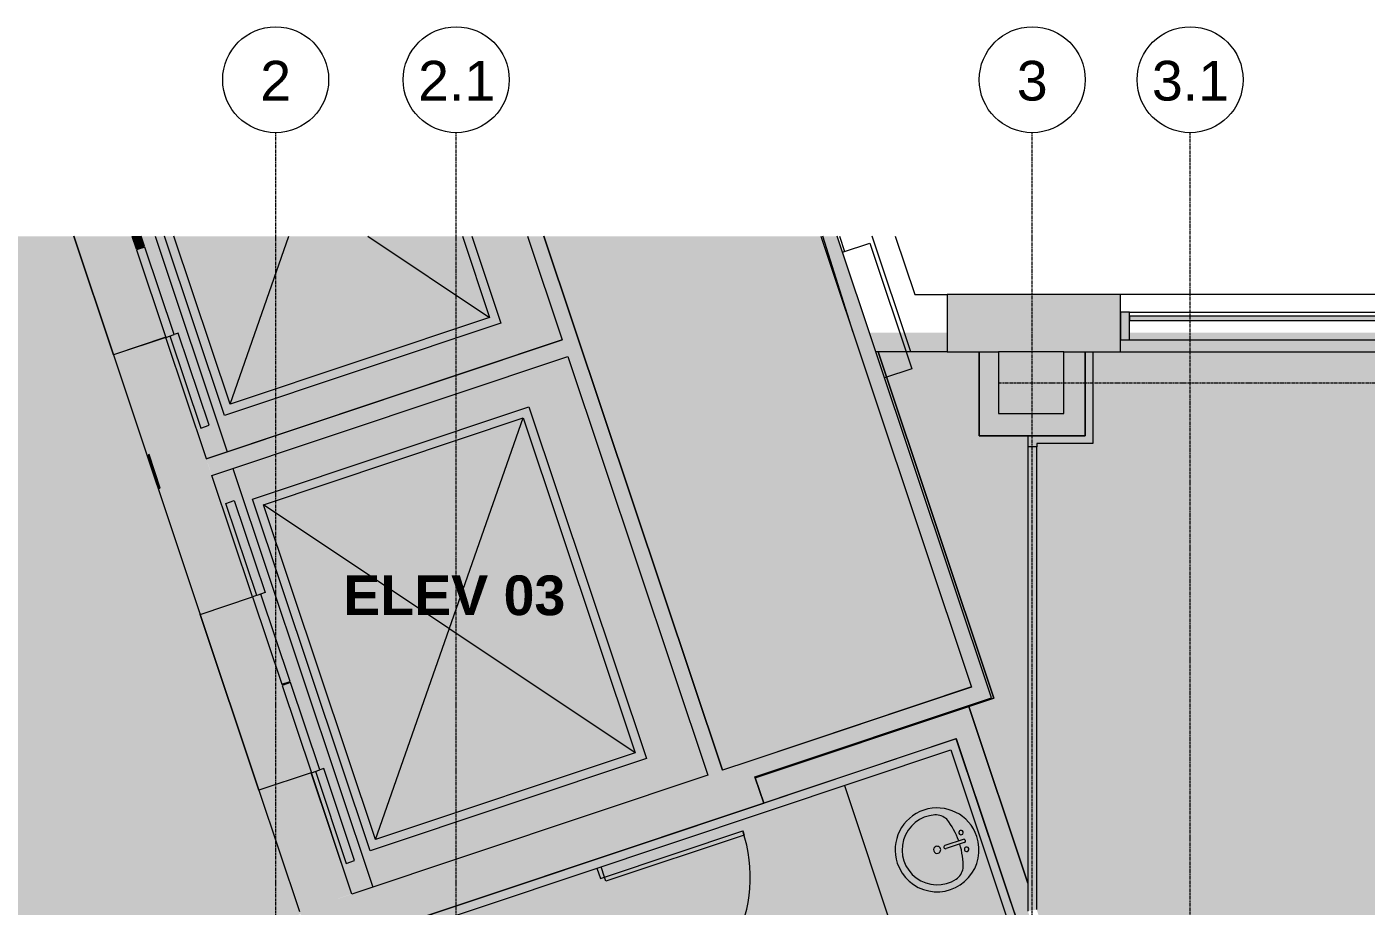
# Model space of a CAD drawing. Header units: inches. Extents: x 2468 to 4886, y -16 to 1381.
# Drawn here: x 2784.2 to 3087.6, y 1181.5 to 1380.8 of the extents above; entities that cross this region are included whole.
import ezdxf

# ---------------------------------------------------------------- set-up
doc = ezdxf.new("R2010")
doc.units = ezdxf.units.IN
doc.header["$MEASUREMENT"] = 0
doc.linetypes.add('Grid Line 1_2_', pattern=[0.875, 0.5, -0.125, 0.125, -0.125])
for name, color, linetype, lineweight in [('7200-WISCONSIN-AVE-6TH-FLOOR-031418_dwg', 8, 'Continuous', 9), ('A-AREA-IDEN', 2, 'Continuous', 9), ('A-DETL', 90, 'Continuous', 9), ('A-DETL-GENF', 92, 'Continuous', 9), ('A-DOOR', 31, 'Continuous', 13), ('A-GENM', 13, 'Continuous', 13), ('A-GLAZ-CURT', 52, 'Continuous', 9), ('A-GLAZ-CWMG', 51, 'Continuous', 13), ('A-WALL', 113, 'Continuous', 13), ('A-WALL-PATT', 111, 'Continuous', 13), ('Bb-col', 7, 'Continuous', 9), ('Bb-cor', 7, 'Continuous', 9), ('I-WALL', 2, 'Continuous', 13), ('P-SANR-FIXT', 6, 'Continuous', 13), ('Propidex Polylines', 7, 'Continuous', 9), ('Q-CASE', 31, 'Continuous', 13), ('S-COLS', 52, 'Continuous', 13), ('S-GRID', 1, 'Continuous', 9), ('S-GRID-IDEN', 1, 'Continuous', 9)]:
    doc.layers.add(name, color=color, linetype=linetype, lineweight=lineweight)
doc.styles.add('Swis721 Lt BT', font='swissl.ttf', dxfattribs={"height": 9})
doc.styles.add('Swis721 Lt BT_B', font='', dxfattribs={"height": 9})
doc.styles.get('Swis721 Lt BT_B').set_extended_font_data('Swis721 Lt BT', bold=True)

# ---------------------------------------------------------------- blocks, each defined once
blk = doc.blocks.new('Concrete-Rectangular-Column - 14_ x 14_-4901127-6TH FLOOR POWER _ SIGNAL')
at = {"layer": 'S-COLS', "lineweight": 9}
blk.add_hatch(color=7, dxfattribs=at).paths.add_polyline_path([(-7, -7.375), (7, -7.375), (7, 7.375), (-7, 7.375)], flags=0)
at = {"layer": 'S-COLS', "color": 8, "lineweight": 20}
for p, q in [((7, 7.375), (-7, 7.375)), ((-7, 7.375), (-7, -7.375)), ((7, -7.375), (7, 7.375)), ((-7, -7.375), (7, -7.375))]:
    blk.add_line(p, q, dxfattribs=at)
blk = doc.blocks.new('Elevator Door-Center - 42_ x 84_-4849891-6TH FLOOR POWER _ SIGNAL')
at = {"layer": 'A-DOOR'}
for points in [[(-4.03, 6.25), (-4.03, 8.25), (-24.9, 8.25), (-24.9, 6.25), (-7.62, 6.25)], [(17.1, 6.25), (17.1, 8.25), (-3.78, 8.25), (-3.78, 6.25), (16.51, 6.25)]]:
    blk.add_hatch(color=250, dxfattribs=at).paths.add_polyline_path(points, flags=0)
at = {"layer": 'A-DOOR', "color": 8, "lineweight": 20}
for p, q in [((-4.03, 8.25), (-24.9, 8.25)), ((-24.9, 8.25), (-24.9, 6.25)), ((-24.9, 6.25), (-4.03, 6.25)), ((-4.03, 6.25), (-4.03, 8.25)), ((17.1, 8.25), (-3.78, 8.25)), ((-3.78, 8.25), (-3.78, 6.25)), ((-3.78, 6.25), (17.1, 6.25)), ((17.1, 6.25), (17.1, 8.25))]:
    blk.add_line(p, q, dxfattribs=at)
blk = doc.blocks.new('Elevator Door-Center - 42_ x 84_-V1-6TH FLOOR POWER _ SIGNAL')
at = {"layer": 'A-DOOR'}
for points in [[(-4.03, 6.25), (-4.03, 8.25), (-6.41, 8.25), (-7.08, 6.25)], [(17.1, 6.25), (17.1, 8.25), (-3.78, 8.25), (-3.78, 6.25), (1.96, 6.25)]]:
    blk.add_hatch(color=250, dxfattribs=at).paths.add_polyline_path(points, flags=0)
at = {"layer": 'A-DOOR', "color": 8, "lineweight": 20}
for p, q in [((-7.08, 6.25), (-4.03, 6.25)), ((-4.03, 8.25), (-6.41, 8.25)), ((-4.03, 6.25), (-4.03, 8.25)), ((17.1, 8.25), (-3.78, 8.25)), ((-3.78, 8.25), (-3.78, 6.25)), ((-3.78, 6.25), (17.1, 6.25)), ((17.1, 6.25), (17.1, 8.25))]:
    blk.add_line(p, q, dxfattribs=at)
blk = doc.blocks.new('ELEVATOR CALLING - ELEVATOR CALLING-4852985-6TH FLOOR POWER _ SIGNAL')
at = {"layer": 'A-GENM', "color": 8, "lineweight": 20}
for p, q in [((4, 6), (-4, 6)), ((-4, 6), (-4, 5.75)), ((-4, 5.75), (4, 5.75)), ((4, 5.75), (4, 6))]:
    blk.add_line(p, q, dxfattribs=at)
blk = doc.blocks.new('WOMENS_ SINKS7 - WOMENS_ SINKS-4985055-6TH FLOOR POWER _ SIGNAL')
at = {"layer": 'Q-CASE', "lineweight": 9}
blk.add_line((3104.61, 1199.18), (3104.61, 1035.18), dxfattribs=at)
blk = doc.blocks.new('Sink Vanity-Round - 19_ x 19_-4893120-6TH FLOOR POWER _ SIGNAL')
at = {"layer": 'P-SANR-FIXT', "lineweight": 9}
for p, q in [((3.43, 9.73), (3.43, 5.36)), ((4.18, 9.73), (4.18, 5.36))]:
    blk.add_line(p, q, dxfattribs=at)
for centre, radius, start, end in [((3.81, 3.35), 9.5, 90, 270), ((3.81, 3.35), 9.5, 270, 90), ((1.81, 9.73), 0.5, 360, 180), ((1.81, 9.73), 0.5, 180, 360), ((3.81, 9.73), 0.375, 360, 180), ((5.81, 9.73), 0.5, 360, 180), ((5.81, 9.73), 0.5, 180, 360), ((0.05, 4.11), 4.12, 120.7927, 162.1904), ((3.81, -9.17), 17.81, 91.2067, 109.2086), ((3.81, -9.17), 17.81, 70.7914, 88.7933), ((7.56, 4.11), 4.12, 17.8096, 59.2073), ((3.81, 3.35), 7.93, 165.3071, 14.6929), ((3.81, 3.35), 0.813, 360, 180), ((3.81, 3.35), 0.813, 180, 360), ((3.81, 5.36), 0.375, 180, 360)]:
    blk.add_arc(centre, radius, start, end, dxfattribs=at)
blk = doc.blocks.new('System Panel - Glazed-5927131-6TH FLOOR POWER _ SIGNAL')
at = {"layer": 'A-GLAZ-CURT'}
blk.add_hatch(color=7, dxfattribs=at).paths.add_polyline_path([(-38, 0.5), (-38, -0.5), (38, -0.5), (38, 0.5), (25.89, 0.5)], flags=0)
at = {"layer": 'A-GLAZ-CURT', "color": 8, "lineweight": 20}
for p, q in [((38, 0.5), (-38, 0.5)), ((-38, 0.5), (-38, -0.5)), ((38, -0.5), (38, 0.5)), ((-38, -0.5), (38, -0.5))]:
    blk.add_line(p, q, dxfattribs=at)
blk = doc.blocks.new('Rectangular Mullion - 2_ x 6_ rectangular-5927115-6TH FLOOR POWER _ SIGNAL')
at = {"layer": 'A-GLAZ-CWMG', "lineweight": 9}
blk.add_hatch(color=7, dxfattribs=at).paths.add_polyline_path([(-2, 1.37), (0, 1.37), (0, -4.88), (-2, -4.88), (-2, -3.1)], flags=0)
at = {"layer": 'A-GLAZ-CWMG', "color": 8, "lineweight": 20}
for p, q in [((-2, 1.37), (0, 1.37)), ((-2, -4.88), (-2, 1.37)), ((0, 1.37), (0, -4.88)), ((0, -4.88), (-2, -4.88))]:
    blk.add_line(p, q, dxfattribs=at)
blk = doc.blocks.new('Rectangular Mullion - 2_ x 6_ rectangular-5911032-6TH FLOOR POWER _ SIGNAL')
at = {"layer": 'A-GLAZ-CWMG', "lineweight": 9}
for p, q in [((4354, 1316.13), (4430, 1316.13)), ((4354, 1309.88), (4430, 1309.88))]:
    blk.add_line(p, q, dxfattribs=at)
blk = doc.blocks.new('7200-WISCONSIN-AVE-6TH-FLOOR-031418_dwg-5450642-6TH FLOOR POWER _ SIGNAL')
at = {"layer": 'Bb-col'}
for p, q in [((3000, 1288.13), (3000, 1307.13)), ((3000, 1307.13), (3000, 1288.13)), ((2984.7, 1303.3), (2978.53, 1301.24)), ((2947.99, 1214.4), (2941.82, 1212.34)), ((2938.5, 1211.23), (2857.89, 1184.29)), ((2951.16, 1204.92), (2949.18, 1210.84))]:
    blk.add_line(p, q, dxfattribs=at)
at = {"layer": 'Bb-col', "flags": 128}
blk.add_lwpolyline([(2969.02, 1329.69), (2975.19, 1331.75), (2984.7, 1303.3)], dxfattribs=at)
blk.add_lwpolyline([(3024, 1307.13), (3024, 1288.13), (3000, 1288.13), (3024, 1288.13)], close=True, dxfattribs=at)
at = {"layer": 'Bb-cor'}
for p, q in [((2813.34, 1333.34), (2829.66, 1284.51)), ((2830.28, 1295.26), (2843.61, 1333.34)), ((2882.93, 1333.34), (2889.08, 1314.92)), ((2885.03, 1333.34), (2891.62, 1313.65)), ((2901.38, 1333.34), (2941.82, 1212.34)), ((2968.33, 1333.34), (2969.5, 1329.85)), ((3112, 1320.13), (3032, 1320.13)), ((2818.57, 1311.38), (2817.62, 1311.06)), ((2815.72, 1310.43), (2803.87, 1306.46)), ((2824.92, 1282.91), (2815.73, 1310.42)), ((2824.91, 1282.92), (2905.53, 1309.87)), ((3032, 1307.13), (3112, 1307.13)), ((2863.25, 1196.62), (2896.69, 1292.15)), ((3011, 1288.13), (3011, 1285.62)), ((2830.93, 1280.7), (2862.63, 1185.87)), ((2835.38, 1251.62), (2826.19, 1279.12)), ((2998.25, 1231.21), (2947.99, 1214.4)), ((2848.69, 1211.79), (2836.84, 1207.83)), ((2857.89, 1184.29), (2848.7, 1211.78)), ((2851.54, 1212.74), (2850.59, 1212.42))]:
    blk.add_line(p, q, dxfattribs=at)
at = {"layer": 'Bb-cor', "flags": 128}
for points in [[(2891.62, 1313.65), (2829.02, 1292.73), (2815.44, 1333.34)], [(2861.5, 1333.34), (2889.08, 1314.92), (2830.28, 1295.26), (2817.55, 1333.34)], [(2992.74, 1307.13), (2984.47, 1307.13), (2975.71, 1333.34)], [(2980.98, 1333.34), (2985.4, 1320.13), (2992.74, 1320.13)], [(2816.68, 1310.73), (2823.65, 1289.88), (2825.54, 1290.51), (2818.57, 1311.38)], [(3025.75, 1307.13), (3025.75, 1286.38), (3013, 1286.38), (3013, 1285.62)], [(2979.01, 1301.4), (3003.32, 1228.68), (2949.26, 1210.61)], [(2922.06, 1216.28), (2863.25, 1196.62), (2837.89, 1272.5), (2896.69, 1292.15), (2922.06, 1216.28), (2837.89, 1272.5)], [(2951.14, 1204.92), (2994.79, 1219.5), (3047.42, 1062.05)], [(2849.65, 1212.1), (2856.62, 1191.24), (2858.51, 1191.88), (2851.54, 1212.74)], [(2913.38, 1190.17), (2914.17, 1187.81), (2915.12, 1188.13), (2946.42, 1198.59), (2946.74, 1197.64), (2915.44, 1187.18), (2915.12, 1188.13), (2914.33, 1190.49)]]:
    blk.add_lwpolyline(points, dxfattribs=at)
for points in [[(2924.59, 1215.02), (2861.99, 1194.09), (2835.36, 1273.76), (2897.96, 1294.68)], [(2838.22, 1252.58), (2836.33, 1251.94), (2829.35, 1272.81), (2831.25, 1273.44)]]:
    blk.add_lwpolyline(points, close=True, dxfattribs=at)
at = {"layer": 'Bb-cor'}
blk.add_arc((2915.12, 1188.13), 33, 288.4834, 18.4834, dxfattribs=at)
at = {"layer": 'Propidex Polylines'}
for p, q in [((2803.87, 1306.45), (2794.88, 1333.34)), ((2794.88, 1333.34), (2803.87, 1306.45)), ((2977.09, 1307.13), (2976.56, 1307.13)), ((2836.84, 1207.82), (2823.52, 1247.66)), ((2823.52, 1247.66), (2836.84, 1207.82))]:
    blk.add_line(p, q, dxfattribs=at)
at = {"layer": 'Propidex Polylines', "flags": 128}
for points in [[(2951.16, 1204.92), (2949.26, 1210.61), (2997.63, 1226.78), (3003.32, 1228.68), (2977.09, 1307.13)], [(2992.74, 1307.13), (2977.09, 1307.13), (3003.32, 1228.68), (2997.63, 1226.78), (3011, 1186.77)], [(3011, 1186.77), (2997.63, 1226.78), (2949.26, 1210.61), (2951.16, 1204.92)]]:
    blk.add_lwpolyline(points, dxfattribs=at)
blk = doc.blocks.new('Grid - Grid Head - Circle-50561-6TH FLOOR POWER _ SIGNAL')
at = {"layer": 'S-GRID-IDEN'}
blk.add_circle((0, 0), 0.125, dxfattribs=at)

msp = doc.modelspace()

# ---------------------------------------------------------------- hatches: boundary and pattern name
at = {"layer": 'A-DETL-GENF'}
h = msp.add_hatch(color=9, dxfattribs=at)
h.paths.add_polyline_path([(3783.5, 691.12), (3829.75, 691.12), (3829.75, 712.12), (3783.5, 712.12), (3783.5, 709.01)], flags=0)
h.paths.add_polyline_path([(3839.7, 715.62), (3960.5, 715.62), (3960.5, 808.12), (3960, 808.12), (3960, 831.12), (3957.25, 831.12), (3957.25, 833.98), (3917.25, 833.98), (3917.25, 831.12), (3916, 831.12), (3916, 808.62), (3783.5, 808.62), (3783.5, 715.62), (3835.12, 715.62)], flags=0)
h.paths.add_polyline_path([(3780, 715.62), (3780, 831.12), (3744, 831.12), (3744, 808.12), (3720, 808.12), (3720, 831.12), (3718.25, 831.12), (3718.25, 833.98), (3678.25, 833.98), (3678.25, 831.12), (3676, 831.12), (3676, 715.62), (3776.06, 715.62)], flags=0)
h.paths.add_polyline_path([(3672.5, 715.62), (3672.5, 831.12), (3643.5, 831.12), (3643.5, 715.62)], flags=0)
h.paths.add_polyline_path([(3969.31, 766.13), (3982.75, 766.13), (3982.75, 808.12), (3964, 808.12), (3964, 766.13)], flags=0)
h.paths.add_polyline_path([(2815.72, 1310.42), (2809.11, 1330.21), (2811, 1330.85), (2817.62, 1311.05)], flags=0)
h.paths.add_polyline_path([(2662.35, 805.76), (2833.81, 865.19), (2817.01, 915.45), (2808.71, 912.67), (2787.78, 975.27), (2795.61, 977.89), (2771.67, 1049.52), (2757.94, 1044.93), (2750.33, 1067.69), (2773.1, 1075.3), (2780.7, 1052.54), (2776.41, 1051.1), (2801.46, 976.15), (2793.63, 973.54), (2812.34, 917.58), (2819.22, 919.88), (2837.85, 864.14), (2922.38, 892.4), (2921.3, 895.52), (2921.77, 895.69), (2903.61, 948.09), (2940.61, 960.46), (2946.33, 943.39), (2990.89, 958.29), (2982.89, 982.23), (2986.21, 983.34), (2986.92, 981.21), (3035.29, 997.38), (3034.02, 1001.17), (3037.82, 1002.44), (3036.55, 1006.23), (3040.34, 1007.5), (3028.3, 1043.54), (3024.5, 1042.29), (3023.23, 1046.07), (3019.44, 1044.8), (3018.17, 1048.59), (3012.48, 1046.69), (3011.37, 1050.01), (3045.52, 1061.42), (2993.52, 1216.96), (2845.1, 1167.35), (2876.96, 1072.03), (2919.16, 1086.14), (2939.29, 1025.91), (2968.69, 1035.74), (2973.53, 1021.28), (2970.21, 1020.17), (2966.48, 1031.31), (2929.08, 1018.81), (2927.97, 1022.13), (2930.76, 1023.06), (2912.53, 1077.6), (2868.9, 1063.01), (2887.13, 1008.48), (2895.72, 1011.35), (2896.83, 1008.03), (2884.92, 1004.05), (2834.67, 1154.37), (2833.37, 1153.94), (2826.91, 1173.26), (2846.23, 1179.72), (2836.84, 1207.82), (2848.69, 1211.78), (2857.89, 1184.28), (2938.5, 1211.22), (2906.8, 1306.07), (2826.19, 1279.12), (2835.38, 1251.61), (2823.52, 1247.65), (2803.89, 1306.46), (2815.72, 1310.42), (2824.92, 1282.91), (2905.53, 1309.86), (2897.68, 1333.34), (2810.17, 1333.34), (2810.92, 1331.08), (2809.03, 1330.45), (2808.06, 1333.34), (2661, 1333.34), (2670.13, 1306.03), (2658.28, 1302.07), (2649.08, 1329.57), (2560.85, 1300.08), (2592.56, 1205.24), (2680.78, 1234.73), (2671.59, 1262.24), (2683.45, 1266.2), (2703.1, 1207.4), (2691.25, 1203.43), (2682.05, 1230.94), (2593.82, 1201.45), (2625.53, 1106.6), (2713.76, 1136.1), (2704.56, 1163.6), (2716.42, 1167.56), (2725.81, 1139.47), (2745.11, 1145.92), (2751.57, 1126.59), (2751.21, 1126.48), (2763.58, 1089.49), (2758.84, 1087.9), (2742.83, 1135.8), (2576.39, 1080.16), (2605.71, 992.43), (2750.33, 1040.78), (2751.44, 1037.46), (2603.5, 988), (2506.5, 1278.2), (2552.5, 1293.58), (2553.61, 1290.26), (2510.93, 1275.99), (2574.8, 1084.9), (2617.47, 1099.17), (2616.04, 1103.43), (2622.21, 1105.49), (2546.04, 1333.34), (2499.16, 1333.34), (2499.16, 1306.46), (2495.66, 1306.46), (2495.66, 1333.34), (2470.57, 1333.34), (2470.57, 1306.46), (2484.96, 1306.46), (2588.65, 996.28), (2597.66, 999.29), (2660.71, 810.66)], flags=0)
h.paths.add_polyline_path([(3830.75, 812.12), (3885.5, 812.12), (3885.5, 831.12), (3872, 831.12), (3872, 833.98), (3797, 833.98), (3797, 831.12), (3783.5, 831.12), (3783.5, 812.12), (3829.54, 812.12)], flags=0)
h.paths.add_polyline_path([(3912.5, 812.12), (3912.5, 831.12), (3889, 831.12), (3889, 812.12)], flags=0)
h.paths.add_polyline_path([(3678.54, 896.62), (3714.46, 896.62), (3714.46, 1046.38), (3693.25, 1046.38), (3693.25, 1073.88), (3714.46, 1073.88), (3714.46, 1311.48), (3712, 1311.48), (3712, 1309.88), (3710, 1309.88), (3710, 1311.48), (3634, 1311.48), (3634, 1309.88), (3632, 1309.88), (3632, 1311.48), (3592, 1311.48), (3592, 1309.88), (3590, 1309.88), (3590, 1311.48), (3514, 1311.48), (3514, 1309.88), (3512, 1309.88), (3512, 1311.48), (3472, 1311.48), (3472, 1309.88), (3470, 1309.88), (3470, 1311.48), (3394, 1311.48), (3394, 1309.88), (3392, 1309.88), (3392, 1311.48), (3352, 1311.48), (3352, 1309.88), (3350, 1309.88), (3350, 1311.48), (3274, 1311.48), (3274, 1309.88), (3272, 1309.88), (3272, 1311.48), (3232, 1311.48), (3232, 1309.88), (3230, 1309.88), (3230, 1311.48), (3154, 1311.48), (3154, 1309.88), (3152, 1309.88), (3152, 1311.48), (3112, 1311.48), (3112, 1309.88), (3110, 1309.88), (3110, 1311.48), (3034, 1311.48), (3034, 1309.88), (3032, 1309.88), (3032, 1307.13), (2992.74, 1307.13), (2992.74, 1311.48), (2975.11, 1311.48), (3002.76, 1228.75), (2949.18, 1210.84), (2951.16, 1204.91), (2994.79, 1219.49), (3047.41, 1062.06), (3050.26, 1063.01), (3011, 1180.45), (3011, 1285.62), (3013, 1285.62), (3013, 1180.77), (3071.49, 1005.79), (2988.03, 977.89), (2998.69, 946.01), (2917.44, 918.86), (2925.15, 896.62), (3527.55, 896.62)], flags=0)
h.paths.add_polyline_path([(2917.41, 918.96), (2918.1, 919.19), (2939.36, 929.99), (2916.26, 922.27)], flags=0)
h.paths.add_polyline_path([(2915.93, 923.23), (2942.21, 932.01), (2934.61, 954.76), (2908.07, 945.89), (2908.46, 944.78)], flags=0)
h.paths.add_polyline_path([(2945.53, 933.12), (2946.01, 933.28), (2944.47, 937.89), (2943.99, 937.73)], flags=0)
h.paths.add_polyline_path([(2949.33, 934.39), (2993.9, 949.29), (2992.36, 953.9), (2947.79, 939), (2949.14, 934.95)], flags=0)
h.paths.add_polyline_path([(2942.53, 942.12), (2943, 942.28), (2938.4, 956.03), (2937.93, 955.87), (2942.21, 943.05)], flags=0)
h.paths.add_polyline_path([(3037.19, 998.01), (3068.49, 1008.47), (3051.21, 1060.16), (3050.73, 1060), (3058.34, 1037.24), (3035.58, 1029.63), (3027.97, 1052.39), (3019.91, 1049.7), (3020.7, 1047.33), (3024.5, 1048.6), (3025.76, 1044.8), (3029.56, 1046.07), (3042.87, 1006.24), (3039.08, 1004.97), (3040.34, 1001.17), (3036.55, 999.91), (3037.15, 998.14)], flags=0)
h.paths.add_polyline_path([(3240, 1048.12), (3240, 1072.12), (3264, 1072.12), (3264, 1048.12)], flags=0)
h.paths.add_polyline_path([(3714.46, 1049.38), (3714.46, 1070.88), (3696.25, 1070.88), (3696.25, 1049.38)], flags=0)
h.paths.add_polyline_path([(3484.88, 1050.25), (3484.88, 1064.25), (3499.63, 1064.25), (3499.63, 1050.25)], flags=0)
h.paths.add_polyline_path([(3505.94, 1050.25), (3505.94, 1064.25), (3520.69, 1064.25), (3520.69, 1050.25)], flags=0)
h.paths.add_polyline_path([(2865.58, 1068.23), (2875.06, 1071.4), (2842.56, 1168.61), (2849.2, 1170.83), (2847.3, 1176.52), (2831.18, 1171.13), (2864.52, 1071.4)], flags=0)
h.paths.add_polyline_path([(2727.51, 1134.37), (2741.72, 1139.12), (2741.56, 1139.59), (2727.35, 1134.84)], flags=0)
h.paths.add_polyline_path([(2726.42, 1138.35), (2742.56, 1143.75), (2734.17, 1141.6), (2726.22, 1138.94), (2726.25, 1138.86)], flags=0)
h.paths.add_polyline_path([(2702.67, 1162.97), (2696.05, 1182.77), (2697.94, 1183.4), (2704.56, 1163.6)], flags=0)
h.paths.add_polyline_path([(2695.97, 1183), (2689.35, 1202.8), (2691.25, 1203.43), (2697.86, 1183.64), (2696.05, 1183.03)], flags=0)
h.paths.add_polyline_path([(2848.69, 1211.78), (2842.08, 1231.58), (2843.97, 1232.21), (2850.59, 1212.41), (2849.2, 1211.95)], flags=0)
h.paths.add_polyline_path([(2941.82, 1212.33), (2998.25, 1231.2), (2964.11, 1333.34), (2901.37, 1333.34), (2941.13, 1214.39)], flags=0)
h.paths.add_polyline_path([(2842, 1231.82), (2835.38, 1251.61), (2837.28, 1252.25), (2843.89, 1232.45), (2842.08, 1231.84)], flags=0)
h.paths.add_polyline_path([(2669.69, 1261.6), (2663.08, 1281.4), (2664.97, 1282.03), (2671.59, 1262.24)], flags=0)
h.paths.add_polyline_path([(2663, 1281.64), (2656.38, 1301.44), (2658.28, 1302.07), (2664.89, 1282.27), (2663.08, 1281.66)], flags=0)
h.paths.add_polyline_path([(3484.88, 1293.13), (3484.87, 1293.13), (3484.88, 1307.13), (3499.62, 1307.13), (3499.62, 1293.13)], flags=0)
h.paths.add_polyline_path([(3244.62, 1293.13), (3244.62, 1307.13), (3259.37, 1307.13), (3259.37, 1293.13)], flags=0)
h.paths.add_polyline_path([(3011, 1293.13), (3004.37, 1293.13), (3004.37, 1307.13), (3019.12, 1307.13), (3019.12, 1293.13), (3013, 1293.13)], flags=0)
h.paths.add_polyline_path([(2559.58, 1303.87), (2647.74, 1333.34), (2549.73, 1333.34), (2558.72, 1306.46)], flags=0)
at = {"layer": 'A-WALL-PATT', "lineweight": 9}
for points in [[(2938.5, 1211.22), (2941.82, 1212.33), (2901.37, 1333.34), (2897.68, 1333.34), (2938.13, 1212.33)], [(2998.25, 1231.2), (3001.57, 1232.31), (2967.8, 1333.34), (2964.11, 1333.34), (2992.21, 1249.28)], [(2826.19, 1279.12), (2906.8, 1306.07), (2905.53, 1309.86), (2824.92, 1282.91)], [(3011, 1180.45), (3013, 1180.77), (3013, 1285.62), (3011, 1285.62), (3011, 1180.77)], [(2949.18, 1210.84), (3002.76, 1228.75), (3001.57, 1232.31), (2947.99, 1214.39), (2949.05, 1211.22)], [(2845.1, 1167.35), (2995.42, 1217.6), (2994.79, 1219.49), (2844.46, 1169.24)], [(3045.52, 1061.42), (3047.41, 1062.06), (2995.42, 1217.6), (2993.52, 1216.96), (3038.92, 1081.16)], [(2849.2, 1170.83), (2951.16, 1204.91), (2947.99, 1214.39), (2846.03, 1180.31), (2849.1, 1171.13)]]:
    msp.add_hatch(color=7, dxfattribs=at).paths.add_polyline_path(points, flags=0)
h = msp.add_hatch(color=7, dxfattribs=at)
h.paths.add_polyline_path([(4433.53, 1307.13), (4440, 1307.13), (4440, 1312.12), (4464, 1312.12), (4464, 1307.13), (4485.08, 1307.13), (4480.74, 1320.13), (4432, 1320.13), (4432, 1307.13)], flags=0)
h.paths.add_polyline_path([(2992.74, 1307.13), (3032, 1307.13), (3032, 1320.13), (2992.74, 1320.13)], flags=0)
h = msp.add_hatch(color=7, dxfattribs=at)
h.paths.add_polyline_path([(2846.03, 1180.31), (2857.89, 1184.28), (2848.69, 1211.78), (2836.84, 1207.82), (2844.46, 1185.02)], flags=0)
h.paths.add_polyline_path([(2823.52, 1247.65), (2835.38, 1251.61), (2815.72, 1310.42), (2803.87, 1306.45)], flags=0)

# ---------------------------------------------------------------- linework, layer by layer
at = {"layer": 'A-DETL'}
msp.add_line((2971.42, 1311.48), (2964.56, 1333.34), dxfattribs=at)
at = {"layer": 'A-WALL', "color": 8, "lineweight": 20}
for p, q in [((3032, 1320.13), (2992.74, 1320.13)), ((2992.74, 1320.13), (2992.74, 1307.13)), ((3032, 1307.13), (3032, 1320.13)), ((2992.74, 1307.13), (3004.37, 1307.13)), ((3019.12, 1307.13), (3032, 1307.13)), ((2947.99, 1214.39), (2941.82, 1212.33)), ((2938.5, 1211.22), (2857.89, 1184.28)), ((2951.16, 1204.91), (2949.18, 1210.84)), ((2849.2, 1170.83), (2951.16, 1204.91))]:
    msp.add_line(p, q, dxfattribs=at)
at = {"layer": 'I-WALL', "color": 8, "lineweight": 20}
for p, q in [((2897.68, 1333.34), (2905.53, 1309.86)), ((2941.82, 1212.33), (2901.37, 1333.34)), ((2964.11, 1333.34), (2998.25, 1231.2)), ((3002.76, 1228.75), (2967.8, 1333.34)), ((2815.72, 1310.42), (2803.87, 1306.45)), ((2824.92, 1282.91), (2815.72, 1310.42)), ((2905.53, 1309.86), (2824.92, 1282.91)), ((2803.87, 1306.45), (2823.52, 1247.65)), ((2826.19, 1279.12), (2906.8, 1306.07)), ((2906.8, 1306.07), (2938.5, 1211.22)), ((3013, 1285.62), (3011, 1285.62)), ((3011, 1285.62), (3011, 1180.45)), ((3013, 1180.77), (3013, 1285.62)), ((2835.38, 1251.61), (2826.19, 1279.12)), ((2823.52, 1247.65), (2835.38, 1251.61)), ((2998.25, 1231.2), (2947.99, 1214.39)), ((2949.18, 1210.84), (3002.76, 1228.75)), ((2994.79, 1219.49), (2842.56, 1168.61)), ((2845.1, 1167.35), (2993.52, 1216.96)), ((2993.52, 1216.96), (3045.52, 1061.42)), ((3047.41, 1062.06), (2994.79, 1219.49)), ((2848.69, 1211.78), (2836.84, 1207.82)), ((2857.89, 1184.28), (2848.69, 1211.78)), ((2836.84, 1207.82), (2846.03, 1180.31))]:
    msp.add_line(p, q, dxfattribs=at)
at = {"layer": 'S-GRID', "linetype": 'Grid Line 1_2_'}
for p, q in [((2840.62, -16.1), (2840.62, 1356.78)), ((2881.52, -16.1), (2881.52, 1356.78)), ((3012, -16.1), (3012, 1356.78)), ((3047.75, 26.47), (3047.75, 1356.78)), ((3004.37, 1300.13), (4862.49, 1300.13))]:
    msp.add_line(p, q, dxfattribs=at)

# ---------------------------------------------------------------- block references
at = {"layer": '7200-WISCONSIN-AVE-6TH-FLOOR-031418_dwg', "color": 7}
msp.add_blockref('7200-WISCONSIN-AVE-6TH-FLOOR-031418_dwg-5450642-6TH FLOOR POWER _ SIGNAL', (0, 0), dxfattribs=at)
msp.add_blockref('7200-WISCONSIN-AVE-6TH-FLOOR-031418_dwg-5450642-6TH FLOOR POWER _ SIGNAL', (0, 0), dxfattribs=at)
msp.add_blockref('7200-WISCONSIN-AVE-6TH-FLOOR-031418_dwg-5450642-6TH FLOOR POWER _ SIGNAL', (0, 0), dxfattribs=at)
at = {"layer": 'A-DOOR', "rotation": 288.4833072846014}
for name, p in [('Elevator Door-Center - 42_ x 84_-V1-6TH FLOOR POWER _ SIGNAL', (2804.38, 1324.65)), ('Elevator Door-Center - 42_ x 84_-4849891-6TH FLOOR POWER _ SIGNAL', (2837.35, 1226.01))]:
    msp.add_blockref(name, p, dxfattribs=at)
at = {"layer": 'A-GENM', "lineweight": 9, "rotation": 108.4833072846015}
msp.add_blockref('ELEVATOR CALLING - ELEVATOR CALLING-4852985-6TH FLOOR POWER _ SIGNAL', (2818.67, 1281.88), dxfattribs=at)
at = {"layer": 'A-GLAZ-CURT', "rotation": 180}
msp.add_blockref('System Panel - Glazed-5927131-6TH FLOOR POWER _ SIGNAL', (3072, 1314.75), dxfattribs=at)
at = {"layer": 'A-GLAZ-CWMG', "lineweight": 9, "extrusion": (0, 0, -1)}
msp.add_blockref('Rectangular Mullion - 2_ x 6_ rectangular-5927115-6TH FLOOR POWER _ SIGNAL', (-3032, 1314.75), dxfattribs=at)
at = {"layer": 'A-GLAZ-CWMG', "lineweight": 9}
msp.add_blockref('Rectangular Mullion - 2_ x 6_ rectangular-5911032-6TH FLOOR POWER _ SIGNAL', (-1320, 0), dxfattribs=at)
at = {"layer": 'P-SANR-FIXT', "lineweight": 9, "rotation": 288.4833593820561}
msp.add_blockref('Sink Vanity-Round - 19_ x 19_-4893120-6TH FLOOR POWER _ SIGNAL', (2986.06, 1196.86), dxfattribs=at)
at = {"layer": 'Q-CASE', "lineweight": 9, "rotation": 18.48333333333437}
msp.add_blockref('WOMENS_ SINKS7 - WOMENS_ SINKS-4985055-6TH FLOOR POWER _ SIGNAL', (405.16, -912.66), dxfattribs=at)
at = {"layer": 'S-COLS', "lineweight": 9, "rotation": 89.99999999999385}
msp.add_blockref('Concrete-Rectangular-Column - 14_ x 14_-4901127-6TH FLOOR POWER _ SIGNAL', (3011.75, 1300.13), dxfattribs=at)
at = {"layer": 'S-GRID-IDEN', "xscale": 95.99999999999994, "yscale": 95.99999999999994, "zscale": 95.99999999999994}
for p in [(2840.62, 1368.78), (2881.52, 1368.78), (3012, 1368.78), (3047.75, 1368.78)]:
    msp.add_blockref('Grid - Grid Head - Circle-50561-6TH FLOOR POWER _ SIGNAL', p, dxfattribs=at)

# ---------------------------------------------------------------- texts
at = {"layer": 'A-AREA-IDEN', "insert": (2855.92, 1256.48), "char_height": 9, "width": 58.479, "attachment_point": 1, "style": 'Swis721 Lt BT_B'}
msp.add_mtext('ELEV 03', dxfattribs=at)
at = {"layer": 'S-GRID-IDEN', "char_height": 9, "attachment_point": 1, "style": 'Swis721 Lt BT'}
for s, insert, width in [('2', (2837.12, 1373.06), 8.181), ('2.1', (2872.88, 1373.06), 20.604), ('3', (3008.5, 1373.06), 8.181), ('3.1', (3039.1, 1373.06), 20.604)]:
    msp.add_mtext(s, dxfattribs=dict(at, insert=insert, width=width))

doc.saveas('drawing.dxf')
